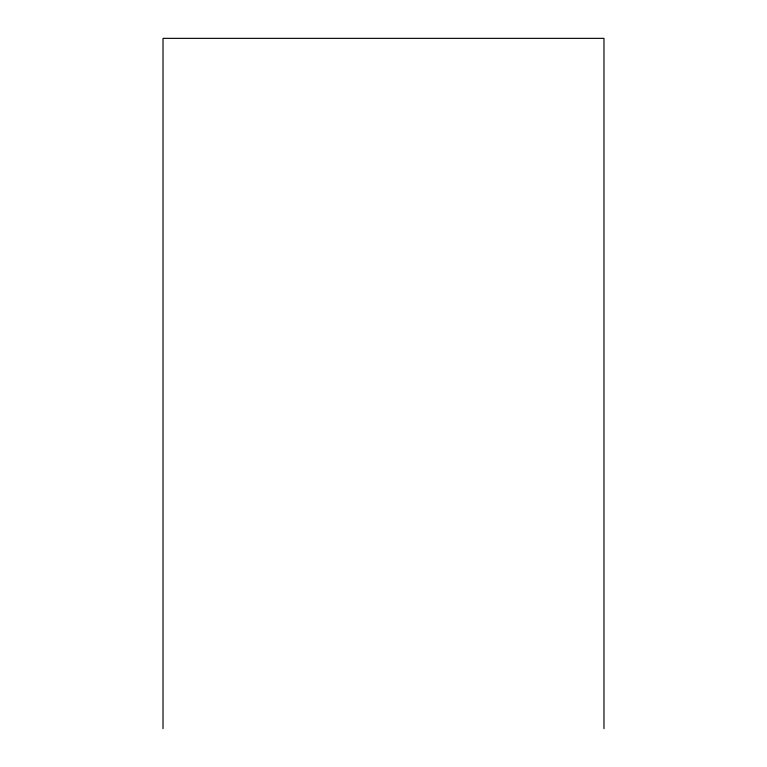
<?xml version="1.0" encoding="UTF-8"?>
<svg xmlns="http://www.w3.org/2000/svg" width="767" height="767" viewBox="0 0 767 767"><rect width="100%" height="100%" fill="white"/><g stroke="black" fill="none" stroke-linecap="round" stroke-linejoin="round"><path stroke-width="1.15" d="M603.974 728.65L603.974 38.35L163.026 38.35L163.026 728.65"/></g></svg>
